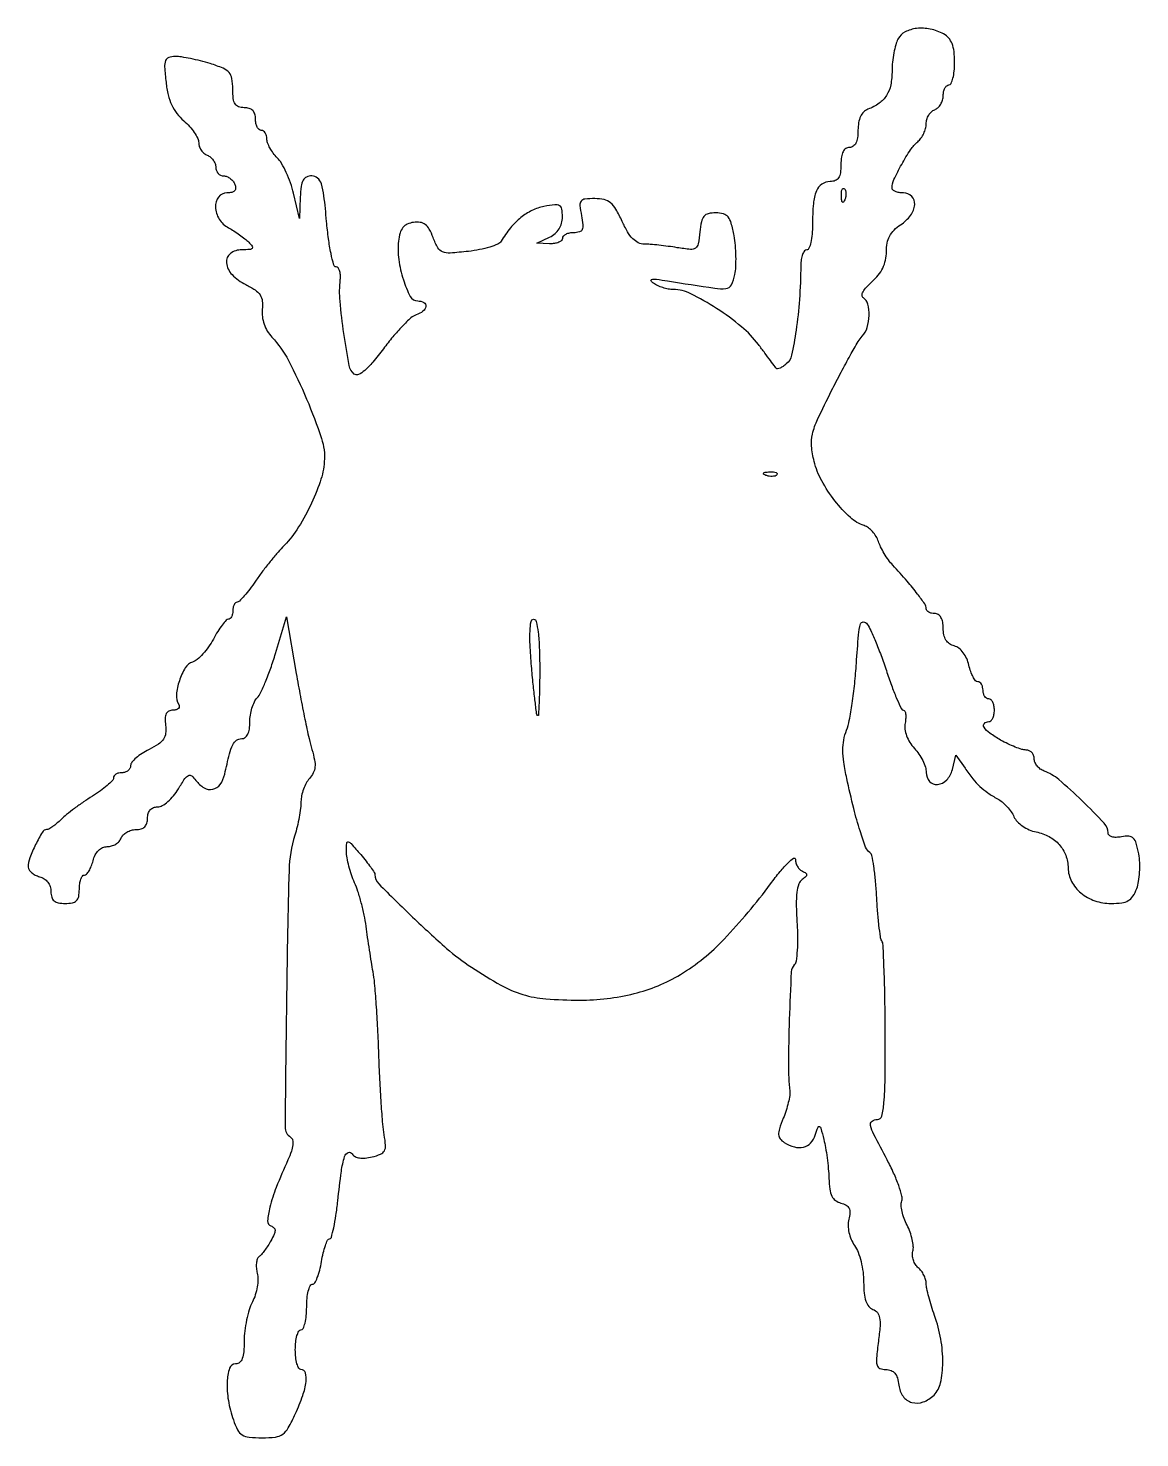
# Model space of a CAD drawing. Extents: x 0 to 196, y 0 to 248.
import ezdxf

# ---------------------------------------------------------------- set-up
doc = ezdxf.new("R2010")
doc.units = 0

msp = doc.modelspace()

# ---------------------------------------------------------------- linework, layer by layer
for points in [[(153.035184, 246.065741, 0.055268), (152.63695, 245.071502, 0.021714), (152.304085, 243.631253, 0.021176), (152.076027, 242.028717, 0.024759), (152, 240.494313, -0.047923), (151.760697, 238.00329, -0.092542), (151.027647, 236.147007, -0.099732), (149.719109, 234.768786, -0.062718), (147.75, 233.725431, 0.106667), (147.002096, 233.241277, 0.085543), (146.448974, 232.455059, 0.069514), (146.111102, 231.376618, 0.041224), (146, 230.031385, -0.032976), (145.911547, 228.691694, -0.082094), (145.626294, 227.755231, -0.126816), (145.150444, 227.203606, -0.152856), (144.5, 227, 0.152103), (143.851045, 226.797909, 0.12651), (143.375, 226.25, 0.082504), (143.088963, 225.322075, 0.033607), (143, 224, -0.031073), (142.908579, 222.530367, -0.110105), (142.592249, 221.646194, -0.161402), (142.010343, 221.168028, -0.092211), (141.106989, 221, 0.15099), (139.647501, 220.548981, 0.146648), (138.676663, 219.348783, 0.077589), (138.146919, 217.126936, 0.019799), (138, 213.418213, -0.02168), (137.92654, 211.724854, -0.034838), (137.701584, 210.29785, -0.038882), (137.378382, 209.266659, -0.306419), (136.984116, 209, 0.237274), (136.592268, 208.802956, 0.068905), (136.257541, 208.192187, 0.053065), (136.023239, 207.303249, 0.035117), (135.937233, 206.25, -0.014304), (135.697438, 200.239989, -0.019307), (135.115935, 194.830899, -0.016267), (134.327638, 190.455, -0.168392), (133.39288, 188.911098, -0.02505), (132.818538, 188.481119, -0.040286), (132.285683, 188.18165, -0.048824), (131.858473, 188.033448, -0.295124), (131.647527, 188.107499, -0.004221), (131.433611, 188.38843, -0.00014), (130.594173, 189.511018, -0.000267), (129.604541, 190.836715, -0.000186), (128.488732, 192.334265, 0.060113), (125.531814, 195.444952, 0.029412), (121.111029, 198.680724, 0.027831), (116.572344, 201.263692, 0.112823), (113.5, 202.005929, -0.043505), (112.624634, 202.093142, -0.029064), (111.646875, 202.33695, -0.029283), (110.719367, 202.687159, -0.049775), (110, 203.098131, -0.10601), (109.59844, 203.536986, -0.523736), (109.715603, 203.789059, -0.074438), (110.554117, 203.80767, -0.007837), (112.5, 203.529316, 0.001711), (120.819961, 202.234953, 0.061014), (122.769408, 202.178332, 0.257544), (123.728535, 202.830253, 0.069452), (124.347865, 204.632451, 0.037067), (124.511993, 206.014196, 0.016919), (124.530714, 207.832657, 0.016647), (124.421141, 209.75862, 0.022002), (124.186175, 211.5, 0.020468), (123.702144, 213.674247, 0.104185), (123.146438, 214.774765, 0.158198), (122.317226, 215.320151, 0.067097), (120.983037, 215.5, 0.056468), (119.667794, 215.350986, 0.164159), (118.898702, 214.878342, 0.123983), (118.447534, 213.938662, 0.026397), (118.177757, 212.130881, -0.021325), (117.887826, 210.043268, -0.199069), (117.404909, 209.295857, -0.177489), (116.503676, 209.063011, -0.016347), (114.177757, 209.369875, 0.007692), (112.615867, 209.603508, 0.006579), (110.964017, 209.802588, 0.00664), (109.457694, 209.943847, 0.018747), (108.401874, 209.988994, -0.113447), (107.34296, 210.238244, -0.085731), (106.373302, 210.942486, -0.061148), (105.444405, 212.165754, -0.025927), (104.5, 214, 0.022705), (103.417658, 216.135836, 0.090053), (102.480496, 217.261983, 0.119501), (101.35475, 217.818667, 0.055398), (99.723126, 218, 0.023801), (97.964447, 217.916235, 0.204364), (97.288122, 217.548192, 0.197166), (97.072155, 216.796908, 0.021997), (97.35, 215, -0.021161), (97.604971, 213.36907, -0.136469), (97.474657, 212.553797, -0.22237), (96.980135, 212.134372, -0.066547), (95.975, 212, 0.04866), (95.21918, 211.926269, 0.06866), (94.580156, 211.70625, 0.088844), (94.149785, 211.381841, 0.18912), (94, 211, -0.213558), (93.831237, 210.622898, -0.084294), (93.339062, 210.313631, -0.063295), (92.61145, 210.115071, -0.04254), (91.75, 210.06768), (89.5, 210.135361), (91.75, 211.220495, 0.06534), (92.701183, 211.843501, 0.074251), (93.412734, 212.667659, 0.074563), (93.85038, 213.660649, 0.066666), (94, 214.777814, 0.038988), (93.891173, 216.17134, 0.228557), (93.484851, 216.758596, 0.160475), (92.666616, 216.922668, 0.017637), (90.75, 216.621988, 0.066148), (88.642665, 215.916648, 0.056988), (86.673793, 214.657595, 0.051103), (84.858859, 212.844415, 0.036463), (83.210155, 210.48985, -0.159828), (82.639061, 209.993147, -0.025276), (81.223065, 209.478952, -0.025872), (79.431256, 209.028953, -0.020041), (77.442833, 208.719794, -0.011135), (74.240216, 208.424643, -0.111258), (72.918356, 208.627092, -0.173982), (72.080424, 209.359195, -0.036832), (71.250588, 211.147073, 0.033848), (70.576757, 212.621793, 0.103637), (69.869987, 213.456142, 0.131165), (68.992602, 213.827732, 0.070262), (67.807755, 213.827119, 0.070195), (66.695004, 213.505973, 0.119324), (65.932978, 212.916201, 0.100582), (65.44437, 211.964063, 0.040148), (65.161198, 210.518077, 0.062321), (65.197953, 207.278944, 0.043781), (66.006341, 203.719663, 0.042834), (67.231927, 200.791965, 0.279109), (68.540142, 200, -0.126636), (69.600164, 199.72715, -0.305159), (69.952929, 199.040474, -0.204138), (69.464946, 198.189257, -0.081219), (68.25, 197.548328, 0.104036), (67.341121, 197.014974, 0.016227), (65.839062, 195.557151, 0.017464), (64.159746, 193.691809, 0.014424), (62.5, 191.593375, -0.013544), (60.640142, 189.233415, -0.04054), (59.202992, 187.767699, -0.068052), (58.107421, 187.052563, -0.287741), (57.363469, 187.140709, -0.17931), (56.480519, 188.621512, -0.008996), (55.539645, 194.277904, -0.014956), (54.873483, 199.949056, -0.047943), (54.906905, 203.75, 0.040826), (54.926728, 204.611707, 0.063995), (54.789541, 205.339063, 0.088669), (54.527213, 205.829564, 0.229615), (54.175646, 206, -0.34079), (53.763978, 206.317454, -0.012635), (53.284338, 208.35, -0.018291), (52.841216, 210.933102, -0.011257), (52.5, 214, 0.00663), (52.040384, 218.510414, 0.050012), (51.584236, 220.601723, 0.134843), (50.91555, 221.616229, 0.18196), (49.895919, 222, 0.106329), (48.95917, 221.798515, 0.16492), (48.360052, 221.239681, 0.094434), (48.022761, 220.16819, 0.021164), (47.879909, 218.25), (47.759818, 214.5), (46.699841, 218.930068, 0.025974), (46.160272, 220.759608, 0.023269), (45.416627, 222.593408, 0.023959), (44.592802, 224.177008, 0.064538), (43.819932, 225.180068, -0.036753), (43.12349, 225.987178, -0.034265), (42.534605, 226.90602, -0.036101), (42.126945, 227.796601, -0.089514), (42, 228.5, 0.064853), (41.925306, 229.073457, 0.082425), (41.70625, 229.559375, 0.098894), (41.381354, 229.884432, 0.148195), (41, 230, -0.191087), (40.618118, 230.151477, -0.088204), (40.29375, 230.5875, -0.068025), (40.073693, 231.234582, -0.048028), (40, 232, 0.072254), (39.873159, 232.873159, 0.124864), (39.5, 233.5, 0.124864), (38.873159, 233.873159, 0.072254), (38, 234, -0.084456), (37.009516, 234.168506, -0.172432), (36.403538, 234.657065, -0.112172), (36.086676, 235.590204, -0.025991), (36, 237.256521, 0.039594), (35.852345, 239.118211, 0.142552), (35.348672, 240.18396, 0.114892), (34.283301, 240.940255, 0.021511), (32.015749, 241.756521, 0.013423), (30.332951, 242.232546, 0.012174), (28.571542, 242.634728, 0.012294), (26.977865, 242.917405, 0.037758), (25.885696, 243, 0.076715), (24.721889, 242.82038, 0.233675), (24.161083, 242.281598, 0.1044), (24.005014, 241.160041, 0.010615), (24.250617, 238.468887, 0.029631), (24.635564, 236.246167, 0.050461), (25.248799, 234.464945, 0.056576), (26.145368, 232.987515, 0.050662), (27.38067, 231.68705, -0.032171), (28.383062, 230.706912, -0.034094), (29.230572, 229.624194, -0.036306), (29.822789, 228.597969, -0.113184), (30, 227.825152, 0.084476), (30.11213, 227.166203, 0.066128), (30.440625, 226.518176, 0.066178), (30.926578, 225.978854, 0.084912), (31.5, 225.638374, -0.081035), (32.073415, 225.303843, -0.065663), (32.559375, 224.782009, -0.06652), (32.887915, 224.159833, -0.088478), (33, 223.531385, 0.089778), (33.105833, 222.946722, 0.095278), (33.409197, 222.449844, 0.099789), (33.861566, 222.117403, 0.10914), (34.393011, 222, -0.096313), (34.968559, 221.888097, -0.06686), (35.545909, 221.559375, -0.064359), (36.037471, 221.073431, -0.074185), (36.361626, 220.5, -0.086117), (36.492319, 219.836898, -0.195231), (36.31408, 219.367392, -0.155809), (35.816231, 219.0868, -0.051069), (34.968615, 219, 0.232848), (33.490719, 218.272295, 0.176363), (32.937213, 216.523766, 0.130408), (33.599566, 214.396977, 0.130263), (35.229364, 212.877248, -0.018204), (36.181116, 212.322408, -0.013276), (37.198084, 211.640376, -0.013447), (38.128789, 210.941332, -0.028584), (38.800793, 210.342064, -0.034837), (39.431382, 209.616899, -0.361549), (39.413851, 209.25, -0.195779), (38.968667, 209.039038, -0.013967), (37.571429, 209, 0.163175), (35.569132, 208.328674, 0.26548), (34.882241, 206.725563, 0.166444), (35.877966, 204.632507, 0.083404), (38.272709, 202.884742, -0.029859), (39.929664, 201.927769, -0.100025), (40.814371, 201.047583, -0.121164), (41.196098, 199.993402, -0.054355), (41.192636, 198.510254, 0.058229), (41.199603, 197.217405, 0.053063), (41.500789, 195.917877, 0.052265), (42.07506, 194.692348, 0.052936), (42.88891, 193.61825, -0.067882), (45.786848, 189.547241, -0.021116), (48.997132, 182.743218, -0.019565), (51.601833, 175.81273, -0.099029), (52.105853, 171.734334, -0.064445), (51.378721, 168.204752, -0.030399), (49.595225, 163.898538, -0.030304), (47.250161, 159.745479, -0.052144), (44.75847, 156.656717, 0.018801), (43.716247, 155.527609, 0.008432), (42.429051, 153.970996, 0.008334), (41.122251, 152.278169, 0.01122), (40, 150.700534, -0.012906), (38.987703, 149.287583, -0.018527), (38.014063, 148.094676, -0.014578), (37.161418, 147.180781, -0.197976), (36.75, 147.006833, 0.190113), (36.46355, 146.890806, 0.087313), (36.220312, 146.561382, 0.0676), (36.055282, 146.074558, 0.047997), (36, 145.5, -0.049533), (35.942995, 144.925991, -0.069526), (35.77305, 144.440625, -0.089693), (35.522372, 144.113959, -0.186456), (35.227404, 144, 0.213101), (34.828854, 143.822057, 0.020178), (34.131398, 142.978043, 0.023008), (33.355193, 141.85375, 0.016062), (32.581241, 140.520997, -0.029761), (31.732709, 139.147823, -0.030544), (30.733886, 137.897593, -0.032081), (29.736887, 136.92791, -0.100345), (28.923337, 136.475668, 0.181892), (27.635824, 135.461526, 0.056937), (26.594579, 133.191237, 0.056801), (26.08536, 130.714605, 0.162117), (26.484921, 129.024399, -0.143217), (26.592129, 128.635629, -0.191453), (26.453073, 128.300917, -0.136122), (26.065618, 128.07487, -0.064478), (25.487451, 128, 0.109747), (24.75904, 127.838169, 0.170483), (24.30376, 127.392298, 0.111419), (24.111952, 126.595393, 0.033719), (24.178434, 125.345387, -0.058512), (24.183618, 123.927425, -0.12222), (23.800826, 122.899456, -0.098563), (22.915304, 122.032848, -0.029759), (21.272709, 121.095387, 0.028672), (20.035552, 120.392876, 0.036353), (18.986764, 119.601457, 0.039485), (18.240716, 118.836297, 0.170539), (18.022709, 118.25, -0.118506), (17.898882, 117.773172, -0.098681), (17.566046, 117.367188, -0.090608), (17.074634, 117.094478, -0.081659), (16.5, 117, 0.059325), (15.926347, 116.931695, 0.078256), (15.440625, 116.730208, 0.096665), (15.1153, 116.431877, 0.160334), (15, 116.081559, -0.195908), (14.804332, 115.601336, -0.020909), (13.909152, 114.75873, -0.023279), (12.708901, 113.814074, -0.016669), (11.286475, 112.868034, 0.011488), (9.733735, 111.85837, 0.009726), (8.13902, 110.722353, 0.009844), (6.725852, 109.629851, 0.026906), (5.786475, 108.786475, -0.019109), (5.047515, 108.101937, -0.02333), (4.304464, 107.522485, -0.022756), (3.64727, 107.101091, -0.129278), (3.25, 106.992198, 0.262032), (2.492231, 106.555362, 0.019061), (1.299242, 104.356982, 0.025485), (0.289705, 102.022243, 0.089529), (0, 100.417267, 0.146732), (0.147464, 99.925594, 0.070491), (0.5875, 99.427429, 0.060648), (1.235023, 98.998196, 0.052161), (2, 98.710251, -0.0816), (2.808498, 98.350538, -0.08438), (3.448726, 97.754322, -0.083929), (3.858479, 96.977061, -0.079589), (4, 96.09362, 0.068319), (4.136791, 95.097164, 0.151336), (4.548526, 94.459362, 0.130178), (5.298079, 94.108078, 0.04487), (6.5, 94, 0.045527), (7.768514, 94.115743, 0.152009), (8.5, 94.5, 0.152009), (8.884257, 95.231486, 0.045527), (9, 96.5, -0.033892), (9.064983, 97.45759, -0.051811), (9.261905, 98.265625, -0.067322), (9.549469, 98.82203, -0.244542), (9.891592, 99, 0.208396), (10.277325, 99.168069, 0.050787), (10.705595, 99.734375, 0.043524), (11.105107, 100.542749, 0.031538), (11.410644, 101.5, -0.055189), (11.7976, 102.540097, -0.079981), (12.370783, 103.332774, -0.092487), (13.091878, 103.826806, -0.104431), (13.912063, 104, 0.073406), (14.671474, 104.112095, 0.064177), (15.404631, 104.440625, 0.066866), (16.001782, 104.926475, 0.097272), (16.361626, 105.5, -0.104363), (16.732868, 106.073641, -0.06668), (17.364866, 106.559375, -0.06271), (18.149006, 106.888006, -0.068006), (18.968615, 107, 0.069898), (19.860875, 107.125347, 0.125268), (20.496077, 107.496138, 0.126698), (20.872206, 108.122012, 0.072395), (21, 109, -0.071684), (21.120388, 109.835401, -0.111013), (21.473049, 110.469793, -0.119464), (22.041054, 110.862157, -0.091935), (22.784392, 111, 0.13222), (23.599956, 111.219505, 0.046866), (24.592343, 111.927221, 0.042517), (25.588107, 112.948694, 0.038546), (26.433374, 114.156498, -0.012049), (27.559457, 115.961997, -0.13463), (28.189836, 116.51643, -0.295734), (28.769741, 116.445717, -0.060827), (29.509224, 115.656498, 0.099764), (30.954853, 114.335037, 0.19085), (32.482457, 114.081422, 0.189219), (33.778777, 114.943122, 0.098099), (34.573893, 116.75, -0.006616), (35.416659, 120.31388, -0.050351), (36.000894, 121.934205, -0.12833), (36.658717, 122.712134, -0.154613), (37.567388, 123, 0.164438), (38.170794, 123.203961, 0.116503), (38.627704, 123.761054, 0.078104), (38.910294, 124.677622, 0.035809), (39, 125.928571, -0.038857), (39.094814, 127.146751, -0.03461), (39.377633, 128.385045, -0.036281), (39.791848, 129.464935, -0.083404), (40.285558, 130.178571, 0.082397), (40.895387, 131.056294, 0.012571), (41.76264, 133.010622, 0.013775), (42.672614, 135.392255, 0.011548), (43.50867, 137.963971), (45.446224, 144.427941), (47.163799, 134.463971, 0.003947), (47.897943, 130.397106, 0.004172), (48.683395, 126.416822, 0.003988), (49.416116, 122.998432, 0.018885), (49.924977, 121.061381, -0.023345), (50.384432, 119.246706, -0.072087), (50.456789, 117.986881, -0.09649), (50.166093, 116.971901, -0.066156), (49.48429, 115.98264, 0.060213), (48.915567, 115.178008, 0.036301), (48.43601, 114.11112, 0.035911), (48.108651, 112.964363, 0.051615), (48, 111.914657, -0.032114), (47.924437, 110.739392, -0.013502), (47.679144, 109.173795, -0.013294), (47.325984, 107.508728, -0.016864), (46.907724, 105.993398, 0.069437), (45.894341, 99.884371, 0.002967), (45.460906, 77.996702, 0.001082), (45.188009, 54.677807, 0.26248), (46.171379, 52.894082, -0.200774), (46.526955, 52.397006, -0.086226), (46.570699, 51.566714, -0.054517), (46.29991, 50.401369, -0.021687), (45.689279, 48.875253, 0.0116), (43.649837, 44.061973, 0.031685), (42.507781, 40.547932, 0.045127), (42.120133, 38.156295, 0.34167), (42.713938, 37.265533, -0.112274), (43.23609, 36.946861, -0.202508), (43.427877, 36.49275, -0.106199), (43.280161, 35.805127, -0.021287), (42.713938, 34.678687, -0.016626), (42.183586, 33.797116, -0.016462), (41.594159, 32.949744, -0.016561), (41.03034, 32.243615, -0.059224), (40.606601, 31.852358, 0.155018), (40.305308, 31.444251, 0.056105), (40.148906, 30.732385, 0.048929), (40.143325, 29.860054, 0.041122), (40.303049, 28.94914, -0.070552), (40.425982, 27.884018, -0.035509), (40.294734, 26.534484, -0.034388), (39.956689, 25.133012, -0.04298), (39.446448, 23.896442, 0.044939), (38.891224, 22.535787, 0.022358), (38.424894, 20.731387, 0.021993), (38.10565, 18.804874, 0.030069), (38, 17.04966, -0.019854), (37.923869, 15.133174, -0.06894), (37.6574, 13.924943, -0.128768), (37.186172, 13.251954, -0.177791), (36.5, 13, 0.324862), (35.435809, 12.22699, 0.068498), (35.00517, 9.827578, 0.052626), (35.214994, 6.571428, 0.041505), (36.097825, 3.149223, 0.036101), (36.855399, 1.394686, 0.134128), (37.665625, 0.518728, 0.11608), (38.87712, 0.108396, 0.023866), (41.146717, 0, 0.029306), (43.502326, 0.138186, 0.127852), (44.79284, 0.64098, 0.110772), (45.771787, 1.747475, 0.019393), (47.02693, 4.25, 0.021668), (48.309909, 7.436445, 0.053687), (48.888226, 9.882386, 0.101962), (48.767307, 11.423168, 0.333959), (48, 12, -0.277684), (47.614308, 12.232098, -0.052312), (47.29375, 13.028125, -0.042582), (47.072542, 14.158889, -0.027026), (47, 15.5, -0.027026), (47.072542, 16.841111, -0.042582), (47.29375, 17.971875, -0.052312), (47.614308, 18.767902, -0.277684), (48, 19, 0.295869), (48.387127, 19.251055, 0.04382), (48.70625, 20.175, 0.037669), (48.92761, 21.467056, 0.023598), (49, 23, -0.023315), (49.071522, 24.532964, -0.037255), (49.290279, 25.825, -0.043099), (49.605496, 26.750283, -0.297409), (49.988182, 27, 0.264949), (50.410249, 27.240538, 0.037096), (50.873976, 28.175, 0.034344), (51.299157, 29.467437, 0.022653), (51.615991, 31, -0.017295), (51.91582, 32.532954, -0.02698), (52.289712, 33.825, -0.025223), (52.682069, 34.79029, -0.291427), (53.011311, 35, 0.339625), (53.338437, 35.251171, 0.011085), (53.754979, 36.960565, 0.017046), (54.153283, 39.115592, 0.010498), (54.481759, 41.674264, -0.006473), (55.107851, 46.882836, -0.041619), (55.675301, 49.471821, -0.221947), (56.314537, 50.177875, -0.369408), (57.03183, 49.948499, 0.133671), (57.531978, 49.4812, 0.083132), (58.298988, 49.227187, 0.063819), (59.30178, 49.200651, 0.036239), (60.499436, 49.410502, 0.037265), (61.995441, 49.906927, 0.169526), (62.668617, 50.510279, 0.145798), (62.875153, 51.457759, 0.025315), (62.643167, 53.29585, -0.023499), (62.399642, 55.170565, -0.003927), (62.1301, 58.790031, -0.004296), (61.883021, 63.053648, -0.003797), (61.697508, 67.5, 0.004253), (61.507012, 71.968012, 0.004663), (61.245048, 76.296875, 0.004366), (60.954289, 79.993137, 0.023273), (60.684217, 82, -0.004603), (60.397291, 83.660532, -0.002216), (60.058581, 85.79375, -0.002197), (59.724975, 88.021627, -0.003147), (59.450316, 90, 0.018416), (59.118067, 91.953307, 0.013299), (58.610222, 94.103769, 0.013463), (58.017267, 96.124473, 0.028239), (57.427211, 97.651129, -0.023971), (56.880828, 99.029696, -0.018935), (56.419602, 100.566595, -0.019314), (56.100194, 102.028823, -0.044268), (56.001221, 103.151129, -0.017119), (56.051966, 104.610634, -0.458894), (56.327421, 104.816304, -0.157743), (56.806327, 104.534416, -0.003903), (58.501221, 102.594461, -0.00937), (59.458554, 101.438149, -0.013124), (60.266425, 100.367801, -0.009432), (60.892968, 99.454806, -0.146037), (61.001501, 99.094461, 0.198336), (61.692109, 97.433845, 0.004985), (67.647824, 91.599315, 0.011179), (73.627653, 86.108484, 0.03423), (78, 82.770756, 0.018322), (83.176366, 79.618911, 0.05401), (87.005265, 77.989347, 0.054615), (91.070633, 77.227135, 0.019056), (97.028079, 77, 0.05953), (106.614764, 78.145441, 0.077434), (114.774099, 81.522259, 0.065978), (122.438056, 87.703617, 0.031229), (130.611991, 97.450083, -0.012184), (132.298147, 99.623565, -0.026881), (133.711022, 101.177409, -0.048604), (134.673426, 101.958853, -0.597957), (135, 101.783416, 0.070772), (135.093318, 101.127435, 0.062411), (135.367188, 100.492596, 0.065382), (135.771977, 99.973733, 0.098375), (136.25, 99.659464, -0.048198), (136.819566, 99.361648, -0.266761), (136.970585, 99.065306, -0.200832), (136.805292, 98.72001, -0.028774), (136.177994, 98.222612, 0.159635), (135.585994, 97.429682, 0.051131), (135.257325, 95.977298, 0.034027), (135.144345, 93.820899, 0.01158), (135.266219, 90.684706, -0.013054), (135.359405, 88.089526, -0.018035), (135.298167, 85.759848, -0.01476), (135.123646, 83.86539, -0.167546), (134.798909, 83.198909, 0.187106), (134.260614, 81.97868, 0.002487), (133.919651, 73.575811, 0.007147), (133.751536, 65.679017, 0.030961), (134.008728, 61, -0.069571), (133.991223, 60.20816, -0.018721), (133.74277, 58.972721, -0.018585), (133.351762, 57.576545, -0.018265), (132.856156, 56.205009, 0.015563), (132.177147, 54.357221, 0.089799), (132.030507, 53.330858, 0.160255), (132.296481, 52.613402, 0.083736), (133.01378, 51.970322, 0.071662), (134.805782, 51.168487, 0.127469), (136.411751, 51.129802, 0.148296), (137.672431, 51.858217, 0.110618), (138.491792, 53.25, -0.009767), (138.972051, 54.646315, -0.447798), (139.223767, 54.746255, -0.212444), (139.470794, 54.445749, -0.004277), (139.990108, 52.5, -0.020494), (140.295364, 51.076774, -0.010187), (140.57098, 49.252187, -0.010094), (140.780175, 47.346946, -0.014602), (140.881685, 45.65638, 0.024731), (141.03578, 43.739686, 0.080282), (141.3992, 42.521372, 0.119931), (142.029531, 41.755831, 0.097169), (142.990409, 41.292257, -0.063999), (143.918972, 40.917493, -0.151537), (144.426505, 40.381987, -0.132551), (144.580133, 39.601018, -0.044172), (144.395641, 38.440221, 0.066804), (144.271733, 37.343417, 0.048727), (144.41667, 36.123895, 0.047155), (144.805158, 34.91074, 0.051761), (145.405232, 33.831838, -0.063915), (146.017855, 32.664678, -0.028311), (146.531537, 30.998727, -0.027453), (146.882804, 29.14824, -0.033187), (147, 27.384483, 0.023156), (147.090248, 25.436846, 0.05868), (147.384919, 24.053208, 0.087085), (147.891861, 23.126996, 0.133247), (148.626552, 22.589811, -0.132652), (149.408182, 22.019707, -0.127262), (149.811801, 21.124792, -0.063237), (149.877499, 19.640291, -0.012452), (149.592109, 16.982822, 0.008851), (149.253763, 14.032509, 0.088482), (149.352683, 12.799007, 0.232184), (149.860586, 12.211445, 0.100765), (150.899135, 12, -0.089712), (151.816516, 11.834064, -0.130666), (152.483065, 11.360469, -0.103085), (152.927778, 10.522165, -0.041959), (153.183578, 9.25, 0.128482), (153.93937, 7.302098, 0.169699), (155.489719, 6.221027, 0.15756), (157.470019, 6.299939, 0.10868), (159.375354, 7.518212, 0.145608), (160.538277, 9.666211, 0.050087), (160.919458, 13.216986, 0.04547), (160.568897, 17.379251, 0.042747), (159.471164, 21.5, -0.011343), (158.918422, 23.150774, -0.011807), (158.448999, 24.803094, -0.011559), (158.110463, 26.248449, -0.049467), (158.015056, 27.127555, 0.071026), (157.907285, 27.835529, 0.04404), (157.594123, 28.617535, 0.043333), (157.138936, 29.35082, 0.059049), (156.603235, 29.914323, -0.080185), (156.102944, 30.486991, -0.060958), (155.75026, 31.243485, -0.061112), (155.59109, 32.060478, -0.081711), (155.660905, 32.811301, 0.086199), (155.733577, 33.676413, 0.032878), (155.547529, 34.875753, 0.031362), (155.169132, 36.180199, 0.033398), (154.636801, 37.398956, -0.031959), (154.110899, 38.593616, -0.033584), (153.751616, 39.826127, -0.03568), (153.591184, 40.923476, -0.110509), (153.699655, 41.659696, 0.159102), (153.743711, 42.525354, 0.019101), (153.16536, 44.375929, 0.021203), (152.27605, 46.580012, 0.015948), (151.120525, 48.925251, -0.003831), (148.800414, 53.359756, -0.05982), (148.206201, 54.963313, -0.302226), (148.47236, 55.688807, -0.159375), (149.423856, 56, 0.345471), (150.177799, 56.591529, 0.037662), (150.565181, 58.918367, 0.020097), (150.771245, 63.078379, 0.003187), (150.795195, 71.25, 0.003364), (150.735042, 77.163068, 0.005116), (150.595658, 82.298922, 0.002046), (150.413549, 86.689111, 0.121168), (150.189667, 87.448459, -0.097307), (149.955634, 88.123191, -0.006381), (149.69275, 90.180301, -0.009066), (149.453579, 92.658558, -0.006636), (149.274602, 95.416467, 0.010388), (149.076985, 98.14467, 0.015269), (148.780563, 100.530296, 0.010522), (148.437268, 102.469669, 0.2012), (148.101185, 102.968008, -0.158309), (147.343527, 103.911813, -0.014894), (146.360201, 106.758187, -0.015339), (145.26052, 110.698363, -0.006649), (144.029266, 116, -0.015476), (143.501674, 118.835754, -0.037125), (143.333518, 120.965823, -0.04729), (143.495084, 122.757253, -0.04628), (143.990469, 124.5, 0.045689), (144.475975, 126.200362, 0.010101), (144.979104, 129.192068, 0.01042), (145.420229, 132.686399, 0.009866), (145.724754, 136.26023, -0.003911), (146.090901, 141.260596, -0.046688), (146.426558, 143.167652, -0.359175), (146.938032, 143.52789, -0.224604), (147.611639, 143.144076, -0.046496), (148.251377, 142.021777, -0.008946), (149.179554, 139.870186, -0.009455), (150.17348, 137.311187, -0.008592), (151.103648, 134.633845, 0.009181), (151.99043, 132.091048, 0.0145), (152.853362, 129.948692, 0.008439), (153.639816, 128.22838, 0.288943), (154.002021, 128, -0.298942), (154.247831, 127.838611, -0.069774), (154.385834, 127.339062, -0.049958), (154.407913, 126.612445, -0.029423), (154.296663, 125.75, 0.078818), (154.264727, 124.678843, 0.056242), (154.550258, 123.511409, 0.052188), (155.12124, 122.348792, 0.047792), (155.935335, 121.291813, -0.040491), (156.725503, 120.296255, -0.034444), (157.393505, 119.132499, -0.035878), (157.853672, 117.982062, -0.077348), (158, 117.041813, 0.183564), (158.596454, 115.471907, 0.243281), (160.000098, 114.931785, 0.179466), (161.619818, 115.744603, 0.126832), (162.601871, 117.549864), (163.241846, 120.099728), (164.829999, 117.799864, 0.017418), (166.223059, 115.92564, 0.035308), (167.467623, 114.575143, 0.038243), (168.821877, 113.481888, 0.02448), (170.542232, 112.418205, -0.049815), (171.361356, 111.852555, -0.030946), (172.204138, 111.042211, -0.030876), (172.944041, 110.129882, -0.047941), (173.450579, 109.253089, 0.087275), (174.028571, 108.412169, 0.048281), (174.986052, 107.608918, 0.046199), (176.147071, 106.9607, 0.054925), (177.342865, 106.581427, -0.072752), (179.634212, 105.764072, -0.08936), (181.417279, 104.362604, -0.09288), (182.551664, 102.475236, -0.085664), (182.968197, 100.25, 0.119395), (183.578198, 97.878848, 0.097882), (185.23707, 95.846688, 0.090158), (187.6815, 94.475468, 0.083037), (190.524751, 94, 0.030697), (192.395216, 94.114945, 0.101073), (193.561246, 94.506813, 0.119396), (194.371262, 95.281858, 0.051663), (195.046915, 96.623395, 0.050635), (195.383286, 97.877053, 0.026032), (195.56019, 99.495072, 0.025579), (195.569884, 101.19532, 0.035014), (195.393613, 102.715398, 0.021914), (194.950431, 104.614454, 0.129073), (194.438084, 105.489266, 0.188129), (193.666109, 105.826946, 0.057393), (192.371449, 105.730675, -0.041212), (191.433237, 105.630371, -0.075895), (190.673478, 105.727671, -0.114388), (190.181834, 106.000524, -0.212189), (190, 106.409703, 0.191029), (189.322529, 108.118212, 0.011735), (185.405483, 112.089764, 0.016213), (181.320989, 115.7925, 0.088056), (178.75, 117.293127, -0.071015), (178.080997, 117.65381, -0.064367), (177.514062, 118.197869, -0.067889), (177.130505, 118.835052, -0.101923), (177, 119.468615, 0.091518), (176.89209, 120.053232, 0.095856), (176.58318, 120.550156, 0.0995), (176.122418, 120.882686, 0.107105), (175.58104, 121, -0.074284), (174.836818, 121.111181, -0.018696), (173.675701, 121.514062, -0.018668), (172.368622, 122.080139, -0.017852), (171.087362, 122.75, -0.026291), (169.172473, 123.977391, -0.094607), (168.177897, 125.024715, -0.346654), (168.240913, 125.675949, -0.20452), (169, 126, 0.191087), (169.381882, 126.151477, 0.088204), (169.70625, 126.5875, 0.068025), (169.926307, 127.234582, 0.048028), (170, 128, 0.048028), (169.926307, 128.765418, 0.068025), (169.70625, 129.4125, 0.088204), (169.381882, 129.848523, 0.191087), (169, 130, -0.148195), (168.618646, 130.115568, -0.098894), (168.29375, 130.440625, -0.082425), (168.074694, 130.926543, -0.064853), (168, 131.5, 0.059467), (167.931531, 132.073648, 0.07837), (167.72959, 132.559375, 0.096736), (167.430573, 132.88469, 0.16), (167.079455, 133, -0.226322), (166.682449, 133.189404, -0.04691), (166.242327, 133.851377, -0.040733), (165.833346, 134.788301, -0.028497), (165.522336, 135.898306, 0.051103), (165.131098, 137.085579, 0.056982), (164.517455, 138.122699, 0.063261), (163.759943, 138.896945, 0.103919), (162.942881, 139.304686, -0.087992), (162.097746, 139.693623, -0.101434), (161.486249, 140.334714, -0.088388), (161.121104, 141.240275, -0.051788), (161, 142.40638, 0.044003), (160.903425, 143.501629, 0.087332), (160.605414, 144.31773, 0.120504), (160.126291, 144.817616, 0.142644), (159.5, 145, -0.054512), (158.926172, 145.062747, -0.074185), (158.440625, 145.248803, -0.093784), (158.114815, 145.523815, -0.172358), (158, 145.84699, 0.149773), (157.73946, 146.697266, 0.014961), (156.481076, 148.442934, 0.015419), (154.649363, 150.68346, 0.007037), (152.127516, 153.5, -0.029822), (151.371346, 154.426155, -0.020438), (150.62271, 155.558411, -0.020654), (149.989141, 156.712582, -0.038784), (149.591554, 157.698848, 0.059439), (149.192222, 158.582586, 0.047815), (148.570081, 159.420455, 0.049437), (147.832083, 160.091264, 0.083095), (147.088553, 160.471894, -0.110296), (144.654984, 161.888087, -0.040598), (141.95134, 164.831844, -0.040259), (139.619771, 168.380668, -0.06314), (138.285434, 171.773604, -0.03956), (137.823777, 174.471122, -0.083296), (137.984181, 176.583561, -0.049226), (138.894814, 179.154866, -0.006933), (141.35736, 184.218956, -0.005097), (143.035162, 187.468108, -0.00651), (144.650287, 190.42542, -0.005153), (146.058407, 192.866577, -0.053559), (146.75, 193.794441, 0.115173), (147.621821, 195.323468, 0.064907), (147.962199, 197.442958, 0.068002), (147.750161, 199.432159, 0.196272), (146.94948, 200.531223, -0.266229), (146.718186, 200.957807, -0.11608), (146.886236, 201.603335, -0.065491), (147.473904, 202.432453, -0.028395), (148.44948, 203.372077, 0.045607), (149.571304, 204.529472, 0.057497), (150.36796, 205.789565, 0.059251), (150.840142, 207.165662, 0.053095), (151, 208.666827, -0.047915), (151.145789, 210.184652, -0.073564), (151.583376, 211.428101, -0.074904), (152.355095, 212.475997, -0.05166), (153.5, 213.408043, 0.08731), (155.250012, 215.052189, 0.139195), (155.97939, 216.956438, 0.221037), (155.462614, 218.390375, 0.200061), (154, 219, -0.04041), (153.23422, 219.061992, -0.059765), (152.5875, 219.248619, -0.078599), (152.147871, 219.522534, -0.217516), (152, 219.846362, -0.109029), (152.330663, 221.344736, -0.017741), (153.687342, 224.016348, -0.019602), (155.256229, 226.606814, -0.073712), (156.520749, 228.01722, 0.065065), (157.087027, 228.627369, 0.044404), (157.56547, 229.445013, 0.044451), (157.891429, 230.332925, 0.065842), (158, 231.15383, -0.072137), (158.112076, 231.926616, -0.063864), (158.440625, 232.671102, -0.066858), (158.926452, 233.275982, -0.098869), (159.5, 233.638374, 0.098143), (160.073537, 233.999607, 0.066864), (160.559375, 234.600966, 0.064008), (160.887915, 235.340293, 0.07271), (161, 236.106989, -0.050854), (161.073863, 236.831332, -0.070807), (161.29375, 237.443928, -0.0909), (161.618285, 237.855843, -0.182536), (162, 238, 0.294715), (162.387028, 238.249825, 0.04436), (162.70625, 239.164665, 0.037979), (162.927601, 240.44537, 0.02381), (163, 241.964816, 0.026773), (162.896778, 243.891134, 0.065607), (162.562763, 245.267392, 0.088453), (161.964879, 246.252339, 0.089585), (161.065741, 246.964816, 0.07119), (158.71816, 247.819776, 0.079822), (156.317817, 247.934631, 0.092815), (154.299458, 247.317806, 0.150549)], [(143.683114, 217.8125, -0.054073), (143.461564, 217.395823, -0.470617), (143.279315, 217.37858, -0.168741), (143.137993, 217.670344, -0.018894), (143.078947, 218.416667, -0.028489), (143.089945, 219.112848, -0.077125), (143.200665, 219.592839, -0.208169), (143.385309, 219.77538, -0.296942), (143.604167, 219.729167, -0.126455), (143.797407, 219.402231, -0.060344), (143.876576, 218.916927, -0.05415), (143.839148, 218.359369, -0.051402)], [(131.729167, 169.395833, -0.126455), (131.402231, 169.202593, -0.060344), (130.916927, 169.123424, -0.05415), (130.359369, 169.160852, -0.051402), (129.8125, 169.316886, -0.054073), (129.395823, 169.538436, -0.470617), (129.37858, 169.720685, -0.168741), (129.670344, 169.862007, -0.018894), (130.416667, 169.921053, -0.028489), (131.112848, 169.910055, -0.077125), (131.592839, 169.799335, -0.208169), (131.77538, 169.614691, -0.296942)], [(90, 135.333333, -0.004027), (89.973464, 132.038195, -0.00723), (89.890809, 129.334896, -0.003153), (89.777808, 127.135453, -0.667933), (89.628286, 127.083333, -0.150337), (89.462061, 127.445776, -0.002217), (89.161016, 129.801042, -0.00582), (88.853583, 132.557936, -0.003783), (88.559562, 135.75, -0.00786), (88.304031, 139.470986, -0.024472), (88.29421, 141.983175, -0.031862), (88.472228, 143.613989, -0.364566), (88.931276, 144, -0.353968), (89.400608, 143.620152, -0.021824), (89.719171, 141.72266, -0.021735), (89.934147, 139.015101, -0.008942)]]:
    msp.add_lwpolyline(points, format="xyb", close=True)

doc.saveas('drawing.dxf')
